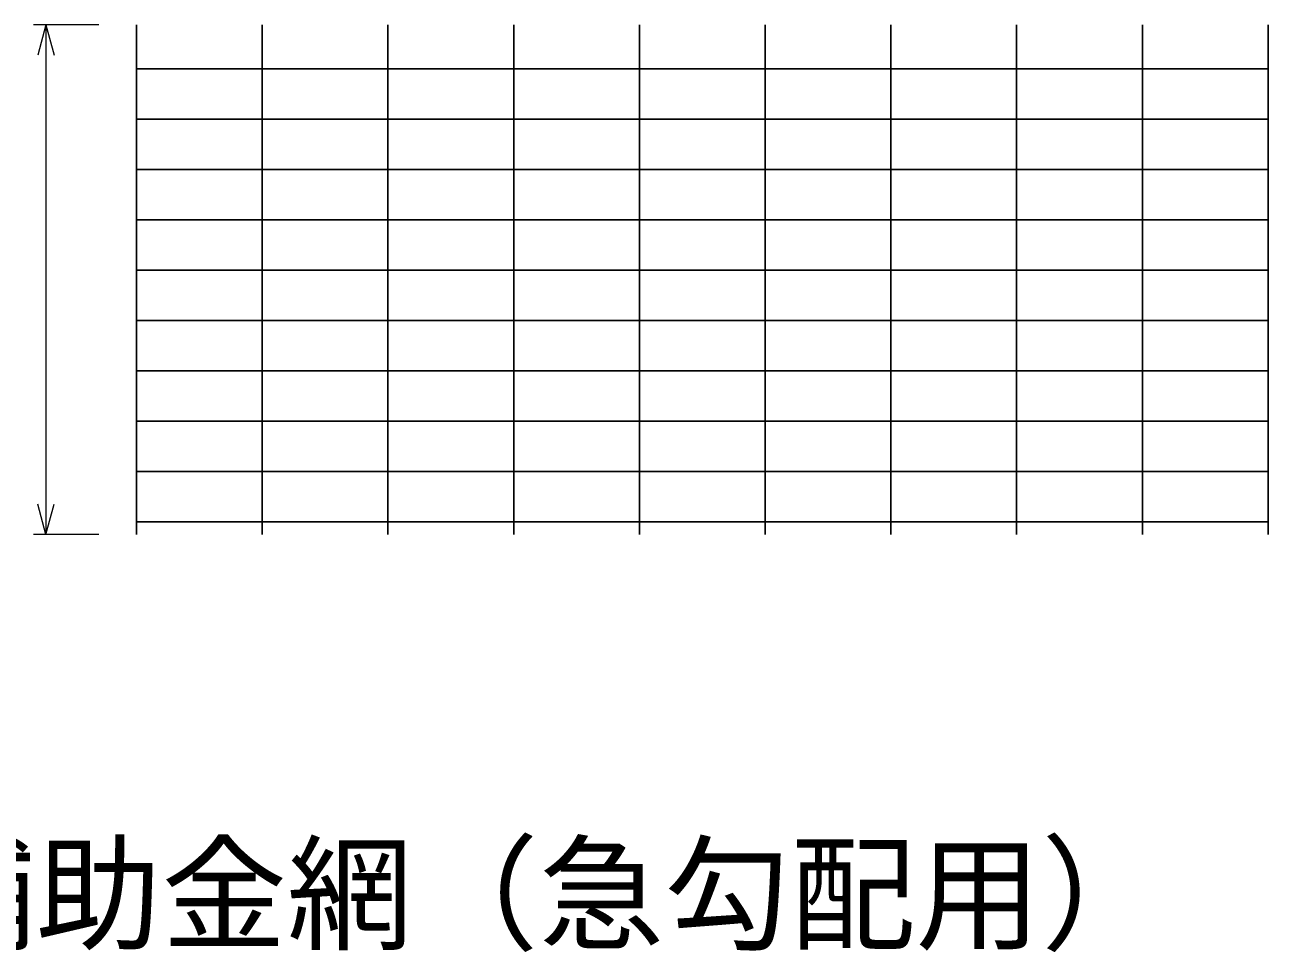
# Model space of a CAD drawing. Units: millimetres, scale not verified. Extents: x 400 to 16400, y 400 to 11650.
# Drawn here: x 10348 to 12325, y 1813 to 3287 of the extents above; entities that cross this region are included whole.
import ezdxf
from ezdxf.enums import TextEntityAlignment as Align

# ---------------------------------------------------------------- set-up
doc = ezdxf.new("R2010")
doc.units = ezdxf.units.MM
doc.header["$LTSCALE"] = 40
doc.layers.add('C-STR', color=1, linetype='Continuous', lineweight=25)
doc.layers.add('C-STR-DIM', color=1, linetype='Continuous', lineweight=13)
doc.layers.add('C-TTL-TXT', color=7, linetype='Continuous')
doc.styles.add('ＭＳ ゴシック', font='')
doc.styles.get('ＭＳ ゴシック').set_extended_font_data('MS Gothic')

msp = doc.modelspace()

# ---------------------------------------------------------------- linework, layer by layer
at = {"layer": 'C-STR', "color": 6}
for p, q in [((10525.26, 3286.52), (10525.26, 2476.52)), ((10725.26, 3286.52), (10725.26, 2476.52)), ((10925.26, 3286.52), (10925.26, 2476.52)), ((11125.26, 3286.52), (11125.26, 2476.52)), ((11325.26, 3286.52), (11325.26, 2476.52)), ((11525.26, 3286.52), (11525.26, 2476.52)), ((11725.26, 3286.52), (11725.26, 2476.52)), ((11925.26, 3286.52), (11925.26, 2476.52)), ((12125.26, 3286.52), (12125.26, 2476.52)), ((12325.26, 3286.52), (12325.26, 2476.52)), ((10525.26, 3216.52), (12325.26, 3216.52)), ((10525.26, 3136.52), (12325.26, 3136.52)), ((10525.26, 3056.52), (12325.26, 3056.52)), ((10525.26, 2976.52), (12325.26, 2976.52)), ((10525.26, 2896.52), (12325.26, 2896.52)), ((10525.26, 2816.52), (12325.26, 2816.52)), ((10525.26, 2736.52), (12325.26, 2736.52)), ((10525.26, 2656.52), (12325.26, 2656.52)), ((10525.26, 2576.52), (12325.26, 2576.52)), ((10525.26, 2496.52), (12325.26, 2496.52))]:
    msp.add_line(p, q, dxfattribs=at)
at = {"layer": 'C-STR-DIM'}
for p, q in [((10465.26, 3286.52), (10361.26, 3286.52)), ((10381.26, 3286.52), (10368.32, 3238.23)), ((10381.26, 3286.52), (10394.2, 3238.23)), ((10381.26, 3286.52), (10381.26, 2476.52)), ((10381.26, 2476.52), (10368.32, 2524.82)), ((10381.26, 2476.52), (10394.2, 2524.82)), ((10465.26, 2476.52), (10361.26, 2476.52))]:
    msp.add_line(p, q, dxfattribs=at)

# ---------------------------------------------------------------- texts
at = {"layer": 'C-TTL-TXT', "style": 'ＭＳ ゴシック'}
msp.add_text('補助金網（急勾配用）', height=146.6, dxfattribs=at).set_placement((10164.82, 1787.78), align=Align.BOTTOM_LEFT)

doc.saveas('drawing.dxf')
